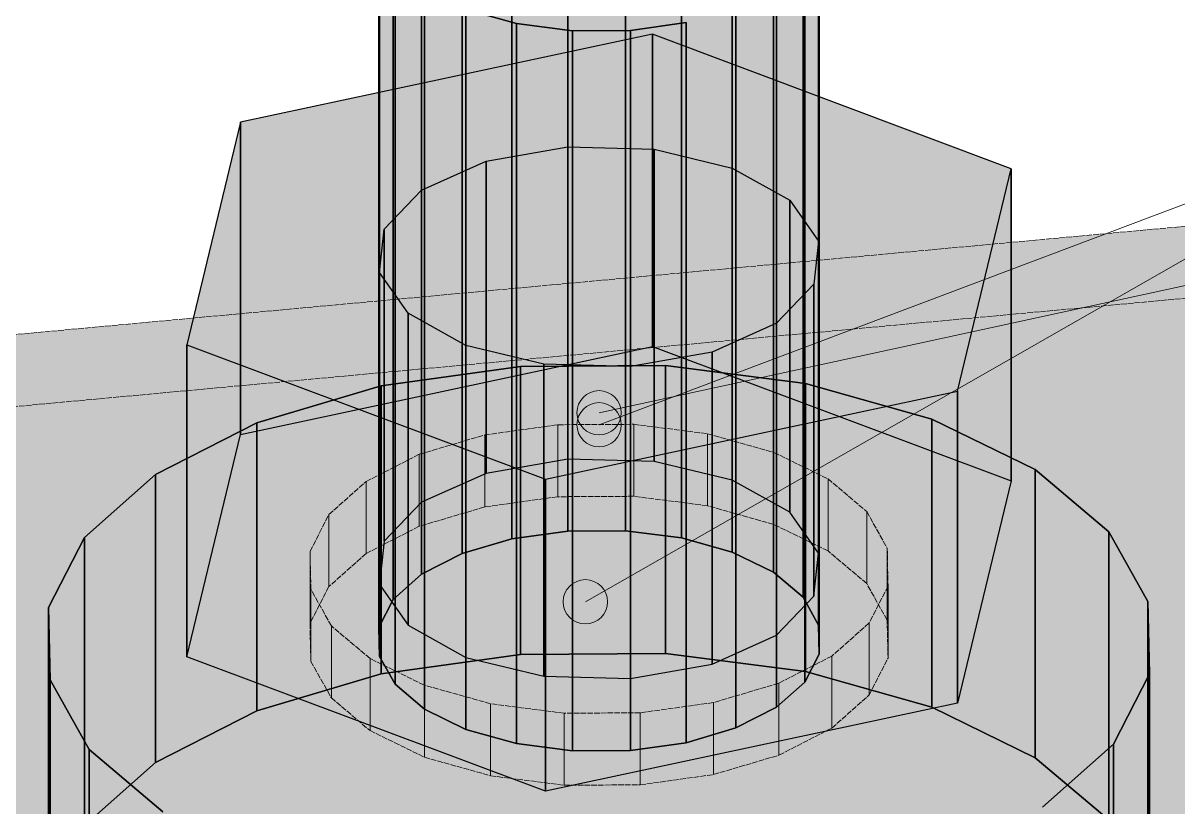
# Model space of a CAD drawing. Header units: millimetres. Extents: x 50 to 612415, y 2 to 4150.
# Drawn here: x 564832.3 to 565093, y 2879.8 to 3056.8 of the extents above; entities that cross this region are included whole.
import ezdxf

# ---------------------------------------------------------------- set-up
doc = ezdxf.new("R2010")
doc.units = ezdxf.units.MM
doc.linetypes.add('DASHED', pattern=[1.524, 1.27, -0.254])
for name, color, linetype, lineweight in [('DIM', 7, 'Continuous', 13), ('HATCH', 8, 'Continuous', 9), ('HIDDEN', 8, 'DASHED', 13), ('OUTLINE', 7, 'Continuous', 25)]:
    doc.layers.add(name, color=color, linetype=linetype, lineweight=lineweight)

msp = doc.modelspace()

# ---------------------------------------------------------------- hatches: boundary and pattern name
at = {"layer": 'HATCH', "true_color": 0xadb2b6}
for points in [[(564942.645, 2940.367), (564931.395, 2937.037), (564931.395, 3099.677), (564942.645, 3103.008)], [(564992.366, 2937.372), (564980.972, 2940.578), (564980.972, 3103.218), (564992.366, 3100.012)], [(564932.269, 2897.308), (564943.663, 2894.102), (564943.663, 3056.742), (564932.269, 3059.948)], [(564981.99, 2894.313), (564993.239, 2897.643), (564993.239, 3060.283), (564981.99, 3056.953)], [(565037.438, 2902.364), (565008.955, 2910.379), (565008.955, 2975.435), (565037.438, 2967.42)], [(564913.136, 2909.852), (564885.012, 2901.526), (564885.012, 2966.582), (564913.136, 2974.908)]]:
    msp.add_hatch(color=253, dxfattribs=at).paths.add_polyline_path(points)
at = {"layer": 'HATCH', "true_color": 0xaeb3b7}
for points in [[(564955.235, 2942.128), (564942.645, 2940.367), (564942.645, 3103.008), (564955.235, 3104.769)], [(564980.972, 2940.578), (564968.308, 2942.2), (564968.308, 3104.841), (564980.972, 3103.218)], [(564943.663, 2894.102), (564956.327, 2892.48), (564956.327, 3055.12), (564943.663, 3056.742)], [(564969.4, 2892.551), (564981.99, 2894.313), (564981.99, 3056.953), (564969.4, 3055.192)], [(564955.235, 2958.392), (564936.802, 2955.15), (564936.802, 3025.628), (564955.235, 3028.87)], [(564969.4, 2908.815), (564987.833, 2912.058), (564987.833, 2982.535), (564969.4, 2979.293)], [(564944.611, 2914.255), (564913.136, 2909.852), (564913.136, 2974.908), (564944.611, 2979.311)], [(565008.955, 2910.379), (564977.293, 2914.435), (564977.293, 2979.491), (565008.955, 2975.435)]]:
    msp.add_hatch(color=253, dxfattribs=at).paths.add_polyline_path(points)
at = {"layer": 'HATCH', "true_color": 0xaeb4b7}
for points in [[(564968.308, 2942.2), (564955.235, 2942.128), (564955.235, 3104.769), (564968.308, 3104.841)], [(564956.327, 2892.48), (564969.4, 2892.551), (564969.4, 3055.192), (564956.327, 3055.12)], [(564974.747, 2957.861), (564955.235, 2958.392), (564955.235, 3028.87), (564974.747, 3028.338)], [(564977.293, 2914.435), (564944.611, 2914.255), (564944.611, 2979.311), (564977.293, 2979.491)], [(564949.889, 2909.347), (564969.4, 2908.815), (564969.4, 2979.293), (564949.889, 2979.825)]]:
    msp.add_hatch(color=253, dxfattribs=at).paths.add_polyline_path(points)
at = {"layer": 'HATCH', "true_color": 0xabb0b4}
for points in [[(564931.395, 2937.037), (564922.253, 2932.364), (564922.253, 3095.004), (564931.395, 3099.677)], [(565001.711, 2932.801), (564992.366, 2937.372), (564992.366, 3100.012), (565001.711, 3095.441)], [(564922.924, 2901.879), (564932.269, 2897.308), (564932.269, 3059.948), (564922.924, 3064.519)], [(564993.239, 2897.643), (565002.382, 2902.316), (565002.382, 3064.956), (564993.239, 3060.283)], [(565060.802, 2890.936), (565037.438, 2902.364), (565037.438, 2967.42), (565060.802, 2955.992)], [(564885.012, 2901.526), (564862.157, 2889.844), (564862.157, 2954.9), (564885.012, 2966.582)]]:
    msp.add_hatch(color=253, dxfattribs=at).paths.add_polyline_path(points)
at = {"layer": 'HATCH', "true_color": 0xa9aeb1}
for points in [[(565008.372, 2927.176), (565001.711, 2932.801), (565001.711, 3095.441), (565008.372, 3089.817)], [(564916.263, 2907.504), (564922.924, 2901.879), (564922.924, 3064.519), (564916.263, 3070.144)], [(565077.454, 2876.874), (565060.802, 2890.936), (565060.802, 2955.992), (565077.454, 2941.931)], [(564847.181, 2827.693), (564863.833, 2813.631), (564863.833, 2878.687), (564847.181, 2892.749)]]:
    msp.add_hatch(color=253, dxfattribs=at).paths.add_polyline_path(points)
at = {"layer": 'HATCH', "true_color": 0xa8aeb1}
for points in [[(564922.253, 2932.364), (564915.841, 2926.667), (564915.841, 3089.308), (564922.253, 3095.004)], [(565002.382, 2902.316), (565008.794, 2908.012), (565008.794, 3070.653), (565002.382, 3064.956)], [(564862.157, 2889.844), (564846.127, 2875.602), (564846.127, 2940.659), (564862.157, 2954.9)], [(565062.478, 2814.724), (565078.508, 2828.965), (565078.508, 2894.021), (565062.478, 2879.78)]]:
    msp.add_hatch(color=253, dxfattribs=at).paths.add_polyline_path(points)
at = {"layer": 'HATCH', "true_color": 0xa6abae}
for points in [[(564915.841, 2926.667), (564912.597, 2920.335), (564912.597, 3082.976), (564915.841, 3089.308)], [(565011.895, 2920.881), (565008.372, 2927.176), (565008.372, 3089.817), (565011.895, 3083.522)], [(565008.794, 2908.012), (565012.038, 2914.345), (565012.038, 3076.985), (565008.794, 3070.653)], [(564912.741, 2913.799), (564916.263, 2907.504), (564916.263, 3070.144), (564912.741, 3076.439)], [(565086.26, 2861.137), (565077.454, 2876.874), (565077.454, 2941.931), (565086.26, 2926.193)], [(564846.127, 2875.602), (564838.016, 2859.772), (564838.016, 2924.828), (564846.127, 2940.659)], [(564838.375, 2843.431), (564847.181, 2827.693), (564847.181, 2892.749), (564838.375, 2908.487)], [(565078.508, 2828.965), (565086.619, 2844.796), (565086.619, 2909.852), (565078.508, 2894.021)]]:
    msp.add_hatch(color=253, dxfattribs=at).paths.add_polyline_path(points)
at = {"layer": 'HATCH', "true_color": 0xa3a8ab}
for points in [[(564912.597, 2920.335), (564912.741, 2913.799), (564912.741, 3076.439), (564912.597, 3082.976)], [(565012.038, 2914.345), (565011.895, 2920.881), (565011.895, 3083.522), (565012.038, 3076.985)], [(565086.619, 2844.796), (565086.26, 2861.137), (565086.26, 2926.193), (565086.619, 2909.852)], [(564838.016, 2859.772), (564838.375, 2843.431), (564838.375, 2908.487), (564838.016, 2924.828)]]:
    msp.add_hatch(color=253, dxfattribs=at).paths.add_polyline_path(points)
at = {"layer": 'HATCH', "true_color": 0xb7bcc0}
for points in [[(564981.99, 3056.953), (564932.269, 3059.948), (564943.663, 3056.742)], [(564981.99, 3056.953), (564943.663, 3056.742), (564956.327, 3055.12)], [(564981.99, 3056.953), (564956.327, 3055.12), (564969.4, 3055.192)], [(564974.422, 3054.317), (564881.359, 3034.441), (564974.747, 3028.338)], [(564974.422, 3054.317), (564974.747, 3028.338), (564992.366, 3024.114)], [(564974.422, 3054.317), (564992.366, 3024.114), (565005.41, 3016.839)], [(565043.276, 2973.722), (565055.381, 3023.958), (564974.422, 3054.317)], [(565043.276, 2973.722), (564974.422, 3054.317), (565005.41, 3016.839)], [(564913.804, 3010.296), (564881.359, 3034.441), (564869.254, 2984.205)], [(564881.359, 3034.441), (564955.235, 3028.87), (564974.747, 3028.338)], [(564881.359, 3034.441), (564936.802, 3025.628), (564955.235, 3028.87)], [(564881.359, 3034.441), (564922.253, 3019.106), (564936.802, 3025.628)], [(564913.804, 3010.296), (564922.253, 3019.106), (564881.359, 3034.441)], [(565043.276, 2973.722), (565005.41, 3016.839), (565011.895, 3007.623)], [(564912.741, 3000.54), (564913.804, 3010.296), (564869.254, 2984.205)], [(565043.276, 2973.722), (565011.895, 3007.623), (565010.831, 2997.867)], [(564919.225, 2991.324), (564912.741, 3000.54), (564869.254, 2984.205)], [(565043.276, 2973.722), (565010.831, 2997.867), (565002.382, 2989.057)], [(564869.254, 2984.205), (564932.269, 2984.049), (564919.225, 2991.324)], [(565043.276, 2973.722), (565002.382, 2989.057), (564987.833, 2982.535)], [(564869.254, 2984.205), (564949.889, 2979.825), (564932.269, 2984.049)], [(564869.254, 2984.205), (565043.276, 2973.722), (564949.889, 2979.825)], [(564869.254, 2984.205), (564950.213, 2953.846), (565043.276, 2973.722)], [(564974.747, 2957.861), (564881.359, 2963.963), (564974.422, 2983.84)], [(564992.366, 2953.636), (564974.747, 2957.861), (564974.422, 2983.84)], [(565005.41, 2946.362), (564992.366, 2953.636), (564974.422, 2983.84)], [(564974.422, 2983.84), (565055.381, 2953.48), (565043.276, 2903.244)], [(565005.41, 2946.362), (564974.422, 2983.84), (565043.276, 2903.244)], [(565043.276, 2973.722), (564987.833, 2982.535), (564969.4, 2979.293)], [(565011.499, 2859.772), (564944.611, 2979.311), (564913.136, 2974.908)], [(565011.499, 2859.772), (564977.293, 2979.491), (564944.611, 2979.311)], [(565043.276, 2973.722), (564969.4, 2979.293), (564949.889, 2979.825)], [(565011.499, 2859.772), (565008.955, 2975.435), (564977.293, 2979.491)], [(565011.499, 2859.772), (565037.438, 2967.42), (565008.955, 2975.435)], [(565011.499, 2859.772), (564913.136, 2974.908), (564885.012, 2966.582)], [(565011.499, 2859.772), (565060.802, 2955.992), (565037.438, 2967.42)], [(565011.499, 2859.772), (564885.012, 2966.582), (564862.157, 2954.9)], [(564869.254, 2913.728), (564881.359, 2963.963), (564913.804, 2939.818)], [(564974.747, 2957.861), (564955.235, 2958.392), (564881.359, 2963.963)], [(564955.235, 2958.392), (564936.802, 2955.15), (564881.359, 2963.963)], [(564936.802, 2955.15), (564922.253, 2948.628), (564881.359, 2963.963)], [(564881.359, 2963.963), (564922.253, 2948.628), (564913.804, 2939.818)], [(565011.499, 2859.772), (564862.157, 2954.9), (564846.127, 2940.659)], [(565011.499, 2859.772), (565077.454, 2941.931), (565060.802, 2955.992)], [(565011.895, 2937.145), (565005.41, 2946.362), (565043.276, 2903.244)], [(564942.645, 2940.367), (564955.235, 2942.128), (564981.99, 2894.313)], [(564955.235, 2942.128), (564968.308, 2942.2), (564981.99, 2894.313)], [(564968.308, 2942.2), (564980.972, 2940.578), (564981.99, 2894.313)], [(565011.499, 2859.772), (565086.26, 2926.193), (565077.454, 2941.931)], [(565011.499, 2859.772), (564846.127, 2940.659), (564838.016, 2924.828)], [(564869.254, 2913.728), (564913.804, 2939.818), (564912.741, 2930.063)], [(564931.395, 2937.037), (564942.645, 2940.367), (564981.99, 2894.313)], [(564980.972, 2940.578), (564992.366, 2937.372), (564981.99, 2894.313)], [(564922.253, 2932.364), (564931.395, 2937.037), (564981.99, 2894.313)], [(564992.366, 2937.372), (565001.711, 2932.801), (564981.99, 2894.313)], [(565010.831, 2927.389), (565011.895, 2937.145), (565043.276, 2903.244)], [(564915.841, 2926.667), (564922.253, 2932.364), (564981.99, 2894.313)], [(565001.711, 2932.801), (565008.372, 2927.176), (564981.99, 2894.313)], [(564869.254, 2913.728), (564912.741, 2930.063), (564919.225, 2920.846)], [(564912.597, 2920.335), (564915.841, 2926.667), (564981.99, 2894.313)], [(565008.372, 2927.176), (565011.895, 2920.881), (564981.99, 2894.313)], [(565002.382, 2918.58), (565010.831, 2927.389), (565043.276, 2903.244)], [(565011.499, 2859.772), (565086.619, 2909.852), (565086.26, 2926.193)], [(565011.499, 2859.772), (564838.016, 2924.828), (564838.375, 2908.487)], [(564919.225, 2920.846), (564932.269, 2913.572), (564869.254, 2913.728)], [(565011.895, 2920.881), (565012.038, 2914.345), (564981.99, 2894.313)], [(564912.741, 2913.799), (564912.597, 2920.335), (564981.99, 2894.313)], [(564987.833, 2912.058), (565002.382, 2918.58), (565043.276, 2903.244)], [(564932.269, 2913.572), (564949.889, 2909.347), (564869.254, 2913.728)], [(564949.889, 2909.347), (565043.276, 2903.244), (564869.254, 2913.728)], [(565043.276, 2903.244), (564950.213, 2883.368), (564869.254, 2913.728)], [(564916.263, 2907.504), (564912.741, 2913.799), (564981.99, 2894.313)], [(564913.136, 2909.852), (564944.611, 2914.255), (565011.499, 2794.716)], [(564944.611, 2914.255), (564977.293, 2914.435), (565011.499, 2794.716)], [(564977.293, 2914.435), (565008.955, 2910.379), (565011.499, 2794.716)], [(565012.038, 2914.345), (565008.794, 2908.012), (564981.99, 2894.313)], [(564969.4, 2908.815), (564987.833, 2912.058), (565043.276, 2903.244)], [(565008.955, 2910.379), (565037.438, 2902.364), (565011.499, 2794.716)], [(565011.499, 2859.772), (564838.375, 2908.487), (564847.181, 2892.749)], [(564885.012, 2901.526), (564913.136, 2909.852), (565011.499, 2794.716)], [(564922.924, 2901.879), (564916.263, 2907.504), (564981.99, 2894.313)], [(564949.889, 2909.347), (564969.4, 2908.815), (565043.276, 2903.244)], [(565008.794, 2908.012), (565002.382, 2902.316), (564981.99, 2894.313)], [(565011.499, 2859.772), (565078.508, 2894.021), (565086.619, 2909.852)], [(565002.382, 2902.316), (564993.239, 2897.643), (564981.99, 2894.313)], [(565037.438, 2902.364), (565060.802, 2890.936), (565011.499, 2794.716)], [(564862.157, 2889.844), (564885.012, 2901.526), (565011.499, 2794.716)], [(564932.269, 2897.308), (564922.924, 2901.879), (564981.99, 2894.313)], [(564943.663, 2894.102), (564932.269, 2897.308), (564981.99, 2894.313)], [(565011.499, 2859.772), (564847.181, 2892.749), (564863.833, 2878.687)], [(564956.327, 2892.48), (564943.663, 2894.102), (564981.99, 2894.313)], [(564969.4, 2892.551), (564956.327, 2892.48), (564981.99, 2894.313)], [(565011.499, 2859.772), (565062.478, 2879.78), (565078.508, 2894.021)], [(564846.127, 2875.602), (564862.157, 2889.844), (565011.499, 2794.716)], [(565060.802, 2890.936), (565077.454, 2876.874), (565011.499, 2794.716)]]:
    msp.add_hatch(color=9, dxfattribs=at).paths.add_polyline_path(points)
at = {"layer": 'HATCH', "true_color": 0xadb3b6}
for points in [[(564881.359, 2963.963), (564974.422, 2983.84), (564974.422, 3054.317), (564881.359, 3034.441)], [(564992.366, 2953.636), (564974.747, 2957.861), (564974.747, 3028.338), (564992.366, 3024.114)], [(564932.269, 2913.572), (564949.889, 2909.347), (564949.889, 2979.825), (564932.269, 2984.049)], [(565043.276, 2903.244), (564950.213, 2883.368), (564950.213, 2953.846), (565043.276, 2973.722)]]:
    msp.add_hatch(color=253, dxfattribs=at).paths.add_polyline_path(points)
at = {"layer": 'HATCH', "true_color": 0xacb1b5}
for points in [[(564974.422, 2983.84), (565055.381, 2953.48), (565055.381, 3023.958), (564974.422, 3054.317)], [(564950.213, 2883.368), (564869.254, 2913.728), (564869.254, 2984.205), (564950.213, 2953.846)]]:
    msp.add_hatch(color=253, dxfattribs=at).paths.add_polyline_path(points)
at = {"layer": 'HATCH', "true_color": 0xeef1ef}
for points in [[(565551.642, 3053.239), (564275.936, 2935.187), (564263.765, 2927.073), (565324.849, 2992.698)], [(564275.936, 2918.923), (565551.642, 3036.975), (565551.642, 3053.239), (564275.936, 2935.187)], [(565324.849, 2976.434), (564263.765, 2910.809), (564275.936, 2918.923), (565551.642, 3036.975)], [(564263.765, 2927.073), (564262.312, 2926.104), (564953.022, 2966.139), (565324.849, 2992.698)], [(564953.022, 2966.139), (565308.324, 2990.386), (565324.849, 2992.698)], [(564953.022, 2966.139), (565293.559, 2986.015), (565308.324, 2990.386)], [(564953.022, 2966.139), (565281.56, 2979.882), (565293.559, 2986.015)], [(565273.145, 2972.405), (565281.56, 2979.882), (564953.022, 2966.139)], [(564263.765, 2910.809), (565324.849, 2976.434), (564953.022, 2949.875), (564262.312, 2909.84)], [(565324.849, 2976.434), (565308.324, 2974.122), (564953.022, 2949.875)], [(565308.324, 2974.122), (565293.559, 2969.751), (564953.022, 2949.875)], [(565273.145, 2972.405), (564953.022, 2966.139), (564970.18, 2966.233)], [(565273.145, 2972.405), (564970.18, 2966.233), (564986.802, 2964.104)], [(565273.145, 2972.405), (564986.802, 2964.104), (565001.756, 2959.896)], [(565268.886, 2964.094), (565273.145, 2972.405), (564988.138, 2903.381)], [(565273.145, 2972.405), (565002.903, 2907.752), (564988.138, 2903.381)], [(565273.145, 2972.405), (565001.756, 2959.896), (565014.022, 2953.897)], [(565273.145, 2972.405), (565014.902, 2913.885), (565002.903, 2907.752)], [(565273.145, 2972.405), (565014.022, 2953.897), (565022.764, 2946.514)], [(565273.145, 2972.405), (565023.317, 2921.362), (565014.902, 2913.885)], [(565273.145, 2972.405), (565022.764, 2946.514), (565027.387, 2938.252)], [(565273.145, 2972.405), (565027.576, 2929.673), (565023.317, 2921.362)], [(565273.145, 2972.405), (565027.387, 2938.252), (565027.576, 2929.673)], [(565293.559, 2969.751), (565281.56, 2963.618), (564953.022, 2949.875)], [(564262.312, 2926.104), (564261.754, 2925.732), (564936.497, 2963.827), (564953.022, 2966.139)], [(564953.022, 2949.875), (564936.497, 2947.563), (564936.497, 2963.827), (564953.022, 2966.139)], [(564970.18, 2949.969), (564953.022, 2949.875), (564953.022, 2966.139), (564970.18, 2966.233)], [(564986.802, 2947.84), (564970.18, 2949.969), (564970.18, 2966.233), (564986.802, 2964.104)], [(564261.754, 2925.732), (564260.287, 2924.754), (564921.732, 2959.456), (564936.497, 2963.827)], [(564936.497, 2947.563), (564921.732, 2943.192), (564921.732, 2959.456), (564936.497, 2963.827)], [(564953.022, 2949.875), (565281.56, 2963.618), (565273.145, 2956.141)], [(565001.756, 2943.632), (564986.802, 2947.84), (564986.802, 2964.104), (565001.756, 2959.896)], [(565269.075, 2955.515), (565268.886, 2964.094), (564988.138, 2903.381)], [(565014.022, 2937.632), (565001.756, 2943.632), (565001.756, 2959.896), (565014.022, 2953.897)], [(564260.287, 2924.754), (564258.011, 2923.236), (564909.733, 2953.323), (564921.732, 2959.456)], [(564921.732, 2943.192), (564909.733, 2937.059), (564909.733, 2953.323), (564921.732, 2959.456)], [(564970.18, 2949.969), (564953.022, 2949.875), (565273.145, 2956.141)], [(564986.802, 2947.84), (564970.18, 2949.969), (565273.145, 2956.141)], [(565001.756, 2943.632), (564986.802, 2947.84), (565273.145, 2956.141)], [(564988.138, 2887.117), (565273.145, 2956.141), (565268.886, 2947.83)], [(564988.138, 2887.117), (565002.903, 2891.488), (565273.145, 2956.141)], [(565273.698, 2947.253), (565269.075, 2955.515), (564988.138, 2903.381)], [(565014.022, 2937.632), (565001.756, 2943.632), (565273.145, 2956.141)], [(565002.903, 2891.488), (565014.902, 2897.621), (565273.145, 2956.141)], [(565022.764, 2930.25), (565014.022, 2937.632), (565273.145, 2956.141)], [(565014.902, 2897.621), (565023.317, 2905.098), (565273.145, 2956.141)], [(565027.387, 2921.988), (565022.764, 2930.25), (565273.145, 2956.141)], [(565023.317, 2905.098), (565027.576, 2913.409), (565273.145, 2956.141)], [(565027.576, 2913.409), (565027.387, 2921.988), (565273.145, 2956.141)], [(564255.119, 2921.309), (564901.318, 2945.846), (564909.733, 2953.323), (564258.011, 2923.236)], [(564909.733, 2937.059), (564901.318, 2929.582), (564901.318, 2945.846), (564909.733, 2953.323)], [(565022.764, 2930.25), (565014.022, 2937.632), (565014.022, 2953.897), (565022.764, 2946.514)], [(564262.312, 2909.84), (564953.022, 2949.875), (564936.497, 2947.563), (564261.754, 2909.468)], [(564261.754, 2909.468), (564936.497, 2947.563), (564921.732, 2943.192), (564260.287, 2908.49)], [(564988.138, 2887.117), (565268.886, 2947.83), (565269.075, 2939.251)], [(565282.44, 2939.87), (565273.698, 2947.253), (564988.138, 2903.381)], [(564193.595, 2880.293), (564201.771, 2877.227), (564901.318, 2945.846), (564197.491, 2882.89)], [(564197.491, 2882.89), (564901.318, 2945.846), (564207.755, 2889.733)], [(564214.109, 2872.6), (564901.318, 2945.846), (564201.771, 2877.227)], [(564207.755, 2889.733), (564901.318, 2945.846), (564217.328, 2896.114)], [(564225.461, 2868.344), (564901.318, 2945.846), (564214.109, 2872.6)], [(564217.328, 2896.114), (564901.318, 2945.846), (564225.985, 2901.886)], [(564236.236, 2864.303), (564901.318, 2945.846), (564225.461, 2868.344)], [(564225.985, 2901.886), (564901.318, 2945.846), (564234.043, 2907.258)], [(564234.043, 2907.258), (564901.318, 2945.846), (564254.862, 2921.137)], [(564264.408, 2853.738), (564901.318, 2945.846), (564236.236, 2864.303)], [(564254.862, 2921.137), (564901.318, 2945.846), (564255.061, 2921.27)], [(564255.061, 2921.27), (564901.318, 2945.846), (564255.119, 2921.309)], [(564264.681, 2853.636), (564901.318, 2945.846), (564264.408, 2853.738)], [(564264.781, 2853.598), (564901.318, 2945.846), (564264.681, 2853.636)], [(564268.446, 2852.224), (564897.059, 2937.535), (564901.318, 2945.846), (564264.781, 2853.598)], [(564901.318, 2929.582), (564897.059, 2921.271), (564897.059, 2937.535), (564901.318, 2945.846)], [(565027.387, 2921.988), (565022.764, 2930.25), (565022.764, 2946.514), (565027.387, 2938.252)], [(564260.287, 2908.49), (564921.732, 2943.192), (564909.733, 2937.059), (564258.011, 2906.972)], [(565294.706, 2933.871), (565282.44, 2939.87), (564971.613, 2901.069)], [(565282.44, 2939.87), (564988.138, 2903.381), (564971.613, 2901.069)], [(564988.138, 2887.117), (565269.075, 2939.251), (565273.698, 2930.989)], [(564255.119, 2905.045), (564258.011, 2906.972), (564909.733, 2937.059), (564901.318, 2929.582)], [(564272.705, 2850.627), (564897.248, 2928.956), (564897.059, 2937.535), (564268.446, 2852.224)], [(564897.059, 2921.271), (564897.248, 2912.692), (564897.248, 2928.956), (564897.059, 2937.535)], [(565027.576, 2913.409), (565027.387, 2921.988), (565027.387, 2938.252), (565027.576, 2929.673)], [(565309.66, 2929.663), (565294.706, 2933.871), (564971.613, 2901.069)], [(564988.138, 2887.117), (565273.698, 2930.989), (565282.44, 2923.606)], [(564201.771, 2860.963), (564193.595, 2864.029), (564197.491, 2866.626), (564901.318, 2929.582)], [(564197.491, 2866.626), (564207.755, 2873.469), (564901.318, 2929.582)], [(564214.109, 2856.336), (564201.771, 2860.963), (564901.318, 2929.582)], [(564207.755, 2873.469), (564217.328, 2879.85), (564901.318, 2929.582)], [(564225.461, 2852.079), (564214.109, 2856.336), (564901.318, 2929.582)], [(564217.328, 2879.85), (564225.985, 2885.622), (564901.318, 2929.582)], [(564236.236, 2848.039), (564225.461, 2852.079), (564901.318, 2929.582)], [(564225.985, 2885.622), (564234.043, 2890.994), (564901.318, 2929.582)], [(564234.043, 2890.994), (564254.862, 2904.873), (564901.318, 2929.582)], [(564264.408, 2837.474), (564236.236, 2848.039), (564901.318, 2929.582)], [(564254.862, 2904.873), (564255.061, 2905.006), (564901.318, 2929.582)], [(564255.061, 2905.006), (564255.119, 2905.045), (564901.318, 2929.582)], [(564264.681, 2837.372), (564264.408, 2837.474), (564901.318, 2929.582)], [(564264.781, 2837.334), (564264.681, 2837.372), (564901.318, 2929.582)], [(564268.446, 2835.96), (564264.781, 2837.334), (564901.318, 2929.582), (564897.059, 2921.271)], [(564277.241, 2848.926), (564901.871, 2920.694), (564897.248, 2928.956), (564272.705, 2850.627)], [(564897.248, 2912.692), (564901.871, 2904.43), (564901.871, 2920.694), (564897.248, 2928.956)], [(565326.282, 2927.534), (565309.66, 2929.663), (564971.613, 2901.069)], [(565023.317, 2905.098), (565027.576, 2913.409), (565027.576, 2929.673), (565023.317, 2921.362)], [(564971.613, 2901.069), (564291.499, 2843.579), (564292.899, 2843.054), (565326.282, 2927.534)], [(564292.899, 2843.054), (564309.858, 2836.694), (565594.946, 2901.675), (565326.282, 2927.534)], [(564971.613, 2884.805), (565282.44, 2923.606), (565294.706, 2917.607)], [(564971.613, 2884.805), (564988.138, 2887.117), (565282.44, 2923.606)], [(564272.705, 2834.363), (564268.446, 2835.96), (564897.059, 2921.271), (564897.248, 2912.692)], [(564281.681, 2847.261), (564910.613, 2913.311), (564901.871, 2920.694), (564277.241, 2848.926)], [(564901.871, 2904.43), (564910.613, 2897.047), (564910.613, 2913.311), (564901.871, 2920.694)], [(565014.902, 2897.621), (565023.317, 2905.098), (565023.317, 2921.362), (565014.902, 2913.885)], [(564971.613, 2884.805), (565294.706, 2917.607), (565309.66, 2913.399)], [(564277.241, 2832.662), (564272.705, 2834.363), (564897.248, 2912.692), (564901.871, 2904.43)], [(564285.631, 2845.779), (564922.879, 2907.312), (564910.613, 2913.311), (564281.681, 2847.261)], [(564910.613, 2897.047), (564922.879, 2891.048), (564922.879, 2907.312), (564910.613, 2913.311)], [(564971.613, 2884.805), (565309.66, 2913.399), (565326.282, 2911.27)], [(565002.903, 2891.488), (565014.902, 2897.621), (565014.902, 2913.885), (565002.903, 2907.752)], [(565326.282, 2911.27), (564292.899, 2826.79), (564291.499, 2827.315), (564971.613, 2884.805)], [(564292.899, 2826.79), (565326.282, 2911.27), (565594.946, 2885.411), (564309.858, 2820.43)], [(564988.138, 2887.117), (565002.903, 2891.488), (565002.903, 2907.752), (564988.138, 2903.381)], [(564288.74, 2844.614), (564937.833, 2903.104), (564922.879, 2907.312), (564285.631, 2845.779)], [(564922.879, 2891.048), (564937.833, 2886.84), (564937.833, 2903.104), (564922.879, 2907.312)], [(564281.681, 2830.997), (564277.241, 2832.662), (564901.871, 2904.43), (564910.613, 2897.047)], [(564290.742, 2843.863), (564954.455, 2900.975), (564937.833, 2903.104), (564288.74, 2844.614)], [(564937.833, 2886.84), (564954.455, 2884.711), (564954.455, 2900.975), (564937.833, 2903.104)], [(564971.613, 2884.805), (564988.138, 2887.117), (564988.138, 2903.381), (564971.613, 2901.069)], [(564291.499, 2843.579), (564971.613, 2901.069), (564954.455, 2900.975), (564290.742, 2843.863)], [(564954.455, 2884.711), (564971.613, 2884.805), (564971.613, 2901.069), (564954.455, 2900.975)], [(564285.631, 2829.515), (564281.681, 2830.997), (564910.613, 2897.047), (564922.879, 2891.048)], [(564288.74, 2828.35), (564285.631, 2829.515), (564922.879, 2891.048), (564937.833, 2886.84)], [(564290.742, 2827.599), (564288.74, 2828.35), (564937.833, 2886.84), (564954.455, 2884.711)], [(564291.499, 2827.315), (564290.742, 2827.599), (564954.455, 2884.711), (564971.613, 2884.805)]]:
    msp.add_hatch(color=7, dxfattribs=at).paths.add_polyline_path(points)
at = {"layer": 'HATCH', "true_color": 0xa4a9ad}
for points in [[(564869.254, 2913.728), (564881.359, 2963.963), (564881.359, 3034.441), (564869.254, 2984.205)], [(565055.381, 2953.48), (565043.276, 2903.244), (565043.276, 2973.722), (565055.381, 3023.958)]]:
    msp.add_hatch(color=253, dxfattribs=at).paths.add_polyline_path(points)
at = {"layer": 'HATCH', "true_color": 0xabb1b4}
for points in [[(564936.802, 2955.15), (564922.253, 2948.628), (564922.253, 3019.106), (564936.802, 3025.628)], [(564987.833, 2912.058), (565002.382, 2918.58), (565002.382, 2989.057), (564987.833, 2982.535)]]:
    msp.add_hatch(color=253, dxfattribs=at).paths.add_polyline_path(points)
at = {"layer": 'HATCH', "true_color": 0xaab0b3}
for points in [[(565005.41, 2946.362), (564992.366, 2953.636), (564992.366, 3024.114), (565005.41, 3016.839)], [(564919.225, 2920.846), (564932.269, 2913.572), (564932.269, 2984.049), (564919.225, 2991.324)]]:
    msp.add_hatch(color=253, dxfattribs=at).paths.add_polyline_path(points)
at = {"layer": 'HATCH', "true_color": 0xa8adb0}
for points in [[(564922.253, 2948.628), (564913.804, 2939.818), (564913.804, 3010.296), (564922.253, 3019.106)], [(565002.382, 2918.58), (565010.831, 2927.389), (565010.831, 2997.867), (565002.382, 2989.057)]]:
    msp.add_hatch(color=253, dxfattribs=at).paths.add_polyline_path(points)
at = {"layer": 'HATCH', "true_color": 0xa7acaf}
for points in [[(565011.895, 2937.145), (565005.41, 2946.362), (565005.41, 3016.839), (565011.895, 3007.623)], [(564912.741, 2930.063), (564919.225, 2920.846), (564919.225, 2991.324), (564912.741, 3000.54)]]:
    msp.add_hatch(color=253, dxfattribs=at).paths.add_polyline_path(points)
at = {"layer": 'HATCH', "true_color": 0xa3a8ac}
for points in [[(564913.804, 2939.818), (564912.741, 2930.063), (564912.741, 3000.54), (564913.804, 3010.296)], [(565010.831, 2927.389), (565011.895, 2937.145), (565011.895, 3007.623), (565010.831, 2997.867)]]:
    msp.add_hatch(color=253, dxfattribs=at).paths.add_polyline_path(points)

# ---------------------------------------------------------------- linework, layer by layer
at = {"layer": 'DIM'}
for points in [[(564959.227, 2926.156), (565980, 3510), (566030, 3510)], [(564962.318, 2966.132), (565980, 3350), (566030, 3350)], [(564962.318, 2968.843), (565980, 3190), (566030, 3190)]]:
    msp.add_lwpolyline(points, dxfattribs=at)
for centre in [(564962.318, 2968.843), (564962.318, 2966.132), (564959.227, 2926.156)]:
    msp.add_circle(centre, 5, dxfattribs=at)
at = {"layer": 'HIDDEN', "color": 253, "true_color": 0xaab5af}
for p, q in [((565551.642, 3053.239), (564275.936, 2935.187)), ((565551.642, 3053.239), (564275.936, 2935.187)), ((564275.936, 2918.923), (565551.642, 3036.975)), ((564275.936, 2918.923), (565551.642, 3036.975)), ((564936.497, 2963.827), (564953.022, 2966.139)), ((564936.497, 2963.827), (564953.022, 2966.139)), ((564953.022, 2966.139), (564970.18, 2966.233)), ((564953.022, 2966.139), (564970.18, 2966.233)), ((564953.022, 2949.875), (564953.022, 2966.139)), ((564953.022, 2966.139), (564953.022, 2949.875)), ((564970.18, 2966.233), (564970.18, 2949.969)), ((564970.18, 2949.969), (564970.18, 2966.233)), ((564970.18, 2966.233), (564986.802, 2964.104)), ((564970.18, 2966.233), (564986.802, 2964.104)), ((564921.732, 2959.456), (564936.497, 2963.827)), ((564921.732, 2959.456), (564936.497, 2963.827)), ((564936.497, 2947.563), (564936.497, 2963.827)), ((564936.497, 2963.827), (564936.497, 2947.563)), ((564986.802, 2964.104), (564986.802, 2947.84)), ((564986.802, 2964.104), (565001.756, 2959.896)), ((564986.802, 2947.84), (564986.802, 2964.104)), ((564986.802, 2964.104), (565001.756, 2959.896)), ((565001.756, 2959.896), (565001.756, 2943.632)), ((565001.756, 2959.896), (565014.022, 2953.897)), ((565001.756, 2943.632), (565001.756, 2959.896)), ((565001.756, 2959.896), (565014.022, 2953.897)), ((564909.733, 2953.323), (564921.732, 2959.456)), ((564909.733, 2953.323), (564921.732, 2959.456)), ((564921.732, 2943.192), (564921.732, 2959.456)), ((564921.732, 2959.456), (564921.732, 2943.192)), ((564901.318, 2945.846), (564909.733, 2953.323)), ((564901.318, 2945.846), (564909.733, 2953.323)), ((564909.733, 2937.059), (564909.733, 2953.323)), ((564909.733, 2953.323), (564909.733, 2937.059)), ((565014.022, 2953.897), (565014.022, 2937.632)), ((565014.022, 2953.897), (565022.764, 2946.514)), ((565014.022, 2937.632), (565014.022, 2953.897)), ((565014.022, 2953.897), (565022.764, 2946.514)), ((564953.022, 2949.875), (564936.497, 2947.563)), ((564953.022, 2949.875), (564936.497, 2947.563)), ((564970.18, 2949.969), (564953.022, 2949.875)), ((564970.18, 2949.969), (564953.022, 2949.875)), ((564986.802, 2947.84), (564970.18, 2949.969)), ((564986.802, 2947.84), (564970.18, 2949.969)), ((564936.497, 2947.563), (564921.732, 2943.192)), ((564936.497, 2947.563), (564921.732, 2943.192)), ((565001.756, 2943.632), (564986.802, 2947.84)), ((565001.756, 2943.632), (564986.802, 2947.84)), ((564897.059, 2937.535), (564901.318, 2945.846)), ((564897.059, 2937.535), (564901.318, 2945.846)), ((564901.318, 2929.582), (564901.318, 2945.846)), ((564901.318, 2945.846), (564901.318, 2929.582)), ((565022.764, 2946.514), (565022.764, 2930.25)), ((565022.764, 2946.514), (565027.387, 2938.252)), ((565022.764, 2930.25), (565022.764, 2946.514)), ((565022.764, 2946.514), (565027.387, 2938.252)), ((564921.732, 2943.192), (564909.733, 2937.059)), ((564921.732, 2943.192), (564909.733, 2937.059)), ((565014.022, 2937.632), (565001.756, 2943.632)), ((565014.022, 2937.632), (565001.756, 2943.632)), ((564897.059, 2921.271), (564897.059, 2937.535)), ((564897.248, 2928.956), (564897.059, 2937.535)), ((564897.059, 2937.535), (564897.059, 2921.271)), ((564897.248, 2928.956), (564897.059, 2937.535)), ((564909.733, 2937.059), (564901.318, 2929.582)), ((564909.733, 2937.059), (564901.318, 2929.582)), ((565022.764, 2930.25), (565014.022, 2937.632)), ((565022.764, 2930.25), (565014.022, 2937.632)), ((565027.387, 2938.252), (565027.576, 2929.673)), ((565027.387, 2938.252), (565027.387, 2921.988)), ((565027.387, 2921.988), (565027.387, 2938.252)), ((565027.387, 2938.252), (565027.576, 2929.673)), ((564901.318, 2929.582), (564897.059, 2921.271)), ((564901.318, 2929.582), (564897.059, 2921.271)), ((564897.248, 2912.692), (564897.248, 2928.956)), ((564901.871, 2920.694), (564897.248, 2928.956)), ((564897.248, 2928.956), (564897.248, 2912.692)), ((564901.871, 2920.694), (564897.248, 2928.956)), ((565027.387, 2921.988), (565022.764, 2930.25)), ((565027.387, 2921.988), (565022.764, 2930.25)), ((565027.576, 2929.673), (565023.317, 2921.362)), ((565027.576, 2929.673), (565023.317, 2921.362)), ((565027.576, 2929.673), (565027.576, 2913.409)), ((565027.576, 2913.409), (565027.576, 2929.673)), ((564897.059, 2921.271), (564897.248, 2912.692)), ((564897.059, 2921.271), (564897.248, 2912.692)), ((564901.871, 2904.43), (564901.871, 2920.694)), ((564910.613, 2913.311), (564901.871, 2920.694)), ((564901.871, 2920.694), (564901.871, 2904.43)), ((564910.613, 2913.311), (564901.871, 2920.694)), ((565023.317, 2921.362), (565014.902, 2913.885)), ((565023.317, 2921.362), (565014.902, 2913.885)), ((565023.317, 2921.362), (565023.317, 2905.098)), ((565023.317, 2905.098), (565023.317, 2921.362)), ((565027.576, 2913.409), (565027.387, 2921.988)), ((565027.576, 2913.409), (565027.387, 2921.988)), ((564897.248, 2912.692), (564901.871, 2904.43)), ((564897.248, 2912.692), (564901.871, 2904.43)), ((564910.613, 2897.047), (564910.613, 2913.311)), ((564922.879, 2907.312), (564910.613, 2913.311)), ((564910.613, 2913.311), (564910.613, 2897.047)), ((564922.879, 2907.312), (564910.613, 2913.311)), ((565014.902, 2913.885), (565002.903, 2907.752)), ((565014.902, 2913.885), (565002.903, 2907.752)), ((565014.902, 2913.885), (565014.902, 2897.621)), ((565014.902, 2897.621), (565014.902, 2913.885)), ((565023.317, 2905.098), (565027.576, 2913.409)), ((565023.317, 2905.098), (565027.576, 2913.409)), ((565002.903, 2907.752), (564988.138, 2903.381)), ((565002.903, 2907.752), (564988.138, 2903.381)), ((565002.903, 2907.752), (565002.903, 2891.488)), ((565002.903, 2891.488), (565002.903, 2907.752)), ((564922.879, 2891.048), (564922.879, 2907.312)), ((564937.833, 2903.104), (564922.879, 2907.312)), ((564922.879, 2907.312), (564922.879, 2891.048)), ((564937.833, 2903.104), (564922.879, 2907.312)), ((565014.902, 2897.621), (565023.317, 2905.098)), ((565014.902, 2897.621), (565023.317, 2905.098)), ((564901.871, 2904.43), (564910.613, 2897.047)), ((564901.871, 2904.43), (564910.613, 2897.047)), ((564937.833, 2886.84), (564937.833, 2903.104)), ((564954.455, 2900.975), (564937.833, 2903.104)), ((564937.833, 2903.104), (564937.833, 2886.84)), ((564954.455, 2900.975), (564937.833, 2903.104)), ((564988.138, 2903.381), (564971.613, 2901.069)), ((564988.138, 2903.381), (564971.613, 2901.069)), ((564988.138, 2903.381), (564988.138, 2887.117)), ((564988.138, 2887.117), (564988.138, 2903.381)), ((564971.613, 2901.069), (564954.455, 2900.975)), ((564971.613, 2901.069), (564954.455, 2900.975)), ((564954.455, 2884.711), (564954.455, 2900.975)), ((564954.455, 2900.975), (564954.455, 2884.711)), ((564971.613, 2901.069), (564971.613, 2884.805)), ((564971.613, 2884.805), (564971.613, 2901.069)), ((564910.613, 2897.047), (564922.879, 2891.048)), ((564910.613, 2897.047), (564922.879, 2891.048)), ((565002.903, 2891.488), (565014.902, 2897.621)), ((565002.903, 2891.488), (565014.902, 2897.621)), ((564922.879, 2891.048), (564937.833, 2886.84)), ((564922.879, 2891.048), (564937.833, 2886.84)), ((564988.138, 2887.117), (565002.903, 2891.488)), ((564988.138, 2887.117), (565002.903, 2891.488)), ((564937.833, 2886.84), (564954.455, 2884.711)), ((564937.833, 2886.84), (564954.455, 2884.711)), ((564971.613, 2884.805), (564988.138, 2887.117)), ((564971.613, 2884.805), (564988.138, 2887.117)), ((564954.455, 2884.711), (564971.613, 2884.805)), ((564954.455, 2884.711), (564971.613, 2884.805))]:
    msp.add_line(p, q, dxfattribs=at)
at = {"layer": 'OUTLINE', "color": 139, "true_color": 0x42544a}
for p, q in [((564942.645, 2940.367), (564942.645, 3103.008)), ((564942.645, 3103.008), (564942.645, 2940.367)), ((564955.235, 2942.128), (564955.235, 3104.769)), ((564955.235, 3104.769), (564955.235, 2942.128)), ((564968.308, 3104.841), (564968.308, 2942.2)), ((564968.308, 2942.2), (564968.308, 3104.841)), ((564980.972, 3103.218), (564980.972, 2940.578)), ((564980.972, 2940.578), (564980.972, 3103.218)), ((564931.395, 2937.037), (564931.395, 3099.677)), ((564931.395, 3099.677), (564931.395, 2937.037)), ((564992.366, 3100.012), (564992.366, 2937.372)), ((564992.366, 2937.372), (564992.366, 3100.012)), ((565001.711, 3095.441), (565001.711, 2932.801)), ((565001.711, 2932.801), (565001.711, 3095.441)), ((564922.253, 2932.364), (564922.253, 3095.004)), ((564922.253, 3095.004), (564922.253, 2932.364)), ((564915.841, 2926.667), (564915.841, 3089.308)), ((564915.841, 3089.308), (564915.841, 2926.667)), ((565008.372, 3089.817), (565008.372, 2927.176)), ((565008.372, 2927.176), (565008.372, 3089.817)), ((564912.597, 2920.335), (564912.597, 3082.976)), ((564912.597, 3082.976), (564912.597, 2920.335)), ((565011.895, 3083.522), (565011.895, 2920.881)), ((565011.895, 2920.881), (565011.895, 3083.522)), ((565012.038, 3076.985), (565012.038, 2914.345)), ((565012.038, 2914.345), (565012.038, 3076.985)), ((564912.741, 2913.799), (564912.741, 3076.439)), ((564912.741, 3076.439), (564912.741, 2913.799)), ((564916.263, 2907.504), (564916.263, 3070.144)), ((564916.263, 3070.144), (564916.263, 2907.504)), ((565008.794, 3070.653), (565008.794, 2908.012)), ((565008.794, 2908.012), (565008.794, 3070.653)), ((564922.924, 2901.879), (564922.924, 3064.519)), ((564922.924, 3064.519), (564922.924, 2901.879)), ((565002.382, 3064.956), (565002.382, 2902.316)), ((565002.382, 2902.316), (565002.382, 3064.956)), ((564932.269, 2897.308), (564932.269, 3059.948)), ((564943.663, 3056.742), (564932.269, 3059.948)), ((564932.269, 3059.948), (564932.269, 2897.308)), ((564932.269, 3059.948), (564943.663, 3056.742)), ((564993.239, 3060.283), (564993.239, 2897.643)), ((564993.239, 2897.643), (564993.239, 3060.283)), ((564943.663, 2894.102), (564943.663, 3056.742)), ((564956.327, 3055.12), (564943.663, 3056.742)), ((564943.663, 3056.742), (564943.663, 2894.102)), ((564943.663, 3056.742), (564956.327, 3055.12)), ((564981.99, 3056.953), (564969.4, 3055.192)), ((564969.4, 3055.192), (564981.99, 3056.953)), ((564981.99, 3056.953), (564981.99, 2894.313)), ((564981.99, 2894.313), (564981.99, 3056.953)), ((564974.422, 3054.317), (564881.359, 3034.441)), ((564974.422, 3054.317), (564881.359, 3034.441)), ((564969.4, 3055.192), (564956.327, 3055.12)), ((564956.327, 3055.12), (564969.4, 3055.192)), ((564956.327, 2892.48), (564956.327, 3055.12)), ((564956.327, 3055.12), (564956.327, 2892.48)), ((564969.4, 3055.192), (564969.4, 2892.551)), ((564969.4, 2892.551), (564969.4, 3055.192)), ((564974.422, 2983.84), (564974.422, 3054.317)), ((565055.381, 3023.958), (564974.422, 3054.317)), ((564974.422, 3054.317), (564974.422, 2983.84)), ((565055.381, 3023.958), (564974.422, 3054.317)), ((564881.359, 3034.441), (564869.254, 2984.205)), ((564881.359, 3034.441), (564869.254, 2984.205)), ((564881.359, 3034.441), (564881.359, 2963.963)), ((564881.359, 2963.963), (564881.359, 3034.441)), ((564936.802, 3025.628), (564955.235, 3028.87)), ((564936.802, 3025.628), (564955.235, 3028.87)), ((564955.235, 2958.392), (564955.235, 3028.87)), ((564955.235, 3028.87), (564974.747, 3028.338)), ((564955.235, 3028.87), (564955.235, 2958.392)), ((564955.235, 3028.87), (564974.747, 3028.338)), ((564974.747, 3028.338), (564974.747, 2957.861)), ((564974.747, 2957.861), (564974.747, 3028.338)), ((564974.747, 3028.338), (564992.366, 3024.114)), ((564974.747, 3028.338), (564992.366, 3024.114)), ((564922.253, 3019.106), (564936.802, 3025.628)), ((564922.253, 3019.106), (564936.802, 3025.628)), ((564936.802, 2955.15), (564936.802, 3025.628)), ((564936.802, 3025.628), (564936.802, 2955.15)), ((564992.366, 3024.114), (564992.366, 2953.636)), ((564992.366, 2953.636), (564992.366, 3024.114)), ((564992.366, 3024.114), (565005.41, 3016.839)), ((564992.366, 3024.114), (565005.41, 3016.839)), ((565043.276, 2973.722), (565055.381, 3023.958)), ((565043.276, 2973.722), (565055.381, 3023.958)), ((565055.381, 2953.48), (565055.381, 3023.958)), ((565055.381, 3023.958), (565055.381, 2953.48)), ((564913.804, 3010.296), (564922.253, 3019.106)), ((564913.804, 3010.296), (564922.253, 3019.106)), ((564922.253, 2948.628), (564922.253, 3019.106)), ((564922.253, 3019.106), (564922.253, 2948.628)), ((565005.41, 3016.839), (565005.41, 2946.362)), ((565005.41, 2946.362), (565005.41, 3016.839)), ((565005.41, 3016.839), (565011.895, 3007.623)), ((565005.41, 3016.839), (565011.895, 3007.623)), ((564912.741, 3000.54), (564913.804, 3010.296)), ((564912.741, 3000.54), (564913.804, 3010.296)), ((564913.804, 2939.818), (564913.804, 3010.296)), ((564913.804, 3010.296), (564913.804, 2939.818)), ((565011.895, 3007.623), (565010.831, 2997.867)), ((565011.895, 3007.623), (565010.831, 2997.867)), ((565011.895, 3007.623), (565011.895, 2937.145)), ((565011.895, 2937.145), (565011.895, 3007.623)), ((564912.741, 2930.063), (564912.741, 3000.54)), ((564919.225, 2991.324), (564912.741, 3000.54)), ((564912.741, 3000.54), (564912.741, 2930.063)), ((564919.225, 2991.324), (564912.741, 3000.54)), ((565010.831, 2997.867), (565002.382, 2989.057)), ((565010.831, 2997.867), (565002.382, 2989.057)), ((565010.831, 2997.867), (565010.831, 2927.389)), ((565010.831, 2927.389), (565010.831, 2997.867)), ((564919.225, 2920.846), (564919.225, 2991.324)), ((564932.269, 2984.049), (564919.225, 2991.324)), ((564919.225, 2991.324), (564919.225, 2920.846)), ((564932.269, 2984.049), (564919.225, 2991.324)), ((565002.382, 2989.057), (564987.833, 2982.535)), ((565002.382, 2989.057), (564987.833, 2982.535)), ((565002.382, 2989.057), (565002.382, 2918.58)), ((565002.382, 2918.58), (565002.382, 2989.057)), ((564869.254, 2984.205), (564869.254, 2913.728)), ((564869.254, 2913.728), (564869.254, 2984.205)), ((564869.254, 2984.205), (564950.213, 2953.846)), ((564869.254, 2984.205), (564950.213, 2953.846)), ((564881.359, 2963.963), (564974.422, 2983.84)), ((564881.359, 2963.963), (564974.422, 2983.84)), ((564932.269, 2913.572), (564932.269, 2984.049)), ((564949.889, 2979.825), (564932.269, 2984.049)), ((564932.269, 2984.049), (564932.269, 2913.572)), ((564949.889, 2979.825), (564932.269, 2984.049)), ((564974.422, 2983.84), (565055.381, 2953.48)), ((564974.422, 2983.84), (565055.381, 2953.48)), ((564987.833, 2982.535), (564969.4, 2979.293)), ((564987.833, 2982.535), (564969.4, 2979.293)), ((564987.833, 2982.535), (564987.833, 2912.058)), ((564987.833, 2912.058), (564987.833, 2982.535)), ((564913.136, 2974.908), (564944.611, 2979.311)), ((564944.611, 2979.311), (564913.136, 2974.908)), ((564944.611, 2979.311), (564977.293, 2979.491)), ((564977.293, 2979.491), (564944.611, 2979.311)), ((564944.611, 2914.255), (564944.611, 2979.311)), ((564944.611, 2979.311), (564944.611, 2914.255)), ((564949.889, 2909.347), (564949.889, 2979.825)), ((564969.4, 2979.293), (564949.889, 2979.825)), ((564949.889, 2979.825), (564949.889, 2909.347)), ((564969.4, 2979.293), (564949.889, 2979.825)), ((564969.4, 2979.293), (564969.4, 2908.815)), ((564969.4, 2908.815), (564969.4, 2979.293)), ((564977.293, 2979.491), (564977.293, 2914.435)), ((564977.293, 2914.435), (564977.293, 2979.491)), ((564977.293, 2979.491), (565008.955, 2975.435)), ((565008.955, 2975.435), (564977.293, 2979.491)), ((565008.955, 2975.435), (565008.955, 2910.379)), ((565008.955, 2910.379), (565008.955, 2975.435)), ((565008.955, 2975.435), (565037.438, 2967.42)), ((565037.438, 2967.42), (565008.955, 2975.435)), ((564885.012, 2966.582), (564913.136, 2974.908)), ((564913.136, 2974.908), (564885.012, 2966.582)), ((564913.136, 2909.852), (564913.136, 2974.908)), ((564913.136, 2974.908), (564913.136, 2909.852)), ((564950.213, 2953.846), (565043.276, 2973.722)), ((564950.213, 2953.846), (565043.276, 2973.722)), ((565043.276, 2903.244), (565043.276, 2973.722)), ((565043.276, 2973.722), (565043.276, 2903.244)), ((565037.438, 2967.42), (565037.438, 2902.364)), ((565037.438, 2902.364), (565037.438, 2967.42)), ((565037.438, 2967.42), (565060.802, 2955.992)), ((565060.802, 2955.992), (565037.438, 2967.42)), ((564862.157, 2954.9), (564885.012, 2966.582)), ((564885.012, 2966.582), (564862.157, 2954.9)), ((564885.012, 2901.526), (564885.012, 2966.582)), ((564885.012, 2966.582), (564885.012, 2901.526)), ((564869.254, 2913.728), (564881.359, 2963.963)), ((564869.254, 2913.728), (564881.359, 2963.963)), ((564955.235, 2958.392), (564936.802, 2955.15)), ((564955.235, 2958.392), (564936.802, 2955.15)), ((564974.747, 2957.861), (564955.235, 2958.392)), ((564974.747, 2957.861), (564955.235, 2958.392)), ((564992.366, 2953.636), (564974.747, 2957.861)), ((564992.366, 2953.636), (564974.747, 2957.861)), ((564846.127, 2940.659), (564862.157, 2954.9)), ((564862.157, 2954.9), (564846.127, 2940.659)), ((564862.157, 2889.844), (564862.157, 2954.9)), ((564862.157, 2954.9), (564862.157, 2889.844)), ((564936.802, 2955.15), (564922.253, 2948.628)), ((564936.802, 2955.15), (564922.253, 2948.628)), ((565060.802, 2955.992), (565060.802, 2890.936)), ((565060.802, 2890.936), (565060.802, 2955.992)), ((565060.802, 2955.992), (565077.454, 2941.931)), ((565077.454, 2941.931), (565060.802, 2955.992)), ((564950.213, 2953.846), (564950.213, 2883.368)), ((564950.213, 2883.368), (564950.213, 2953.846)), ((565005.41, 2946.362), (564992.366, 2953.636)), ((565005.41, 2946.362), (564992.366, 2953.636)), ((565055.381, 2953.48), (565043.276, 2903.244)), ((565055.381, 2953.48), (565043.276, 2903.244)), ((564922.253, 2948.628), (564913.804, 2939.818)), ((564922.253, 2948.628), (564913.804, 2939.818)), ((565011.895, 2937.145), (565005.41, 2946.362)), ((565011.895, 2937.145), (565005.41, 2946.362)), ((564942.645, 2940.367), (564955.235, 2942.128)), ((564955.235, 2942.128), (564942.645, 2940.367)), ((564955.235, 2942.128), (564968.308, 2942.2)), ((564968.308, 2942.2), (564955.235, 2942.128)), ((564968.308, 2942.2), (564980.972, 2940.578)), ((564980.972, 2940.578), (564968.308, 2942.2)), ((565077.454, 2941.931), (565077.454, 2876.874)), ((565077.454, 2876.874), (565077.454, 2941.931)), ((565077.454, 2941.931), (565086.26, 2926.193)), ((565086.26, 2926.193), (565077.454, 2941.931)), ((564838.016, 2924.828), (564846.127, 2940.659)), ((564846.127, 2940.659), (564838.016, 2924.828)), ((564846.127, 2875.602), (564846.127, 2940.659)), ((564846.127, 2940.659), (564846.127, 2875.602)), ((564913.804, 2939.818), (564912.741, 2930.063)), ((564913.804, 2939.818), (564912.741, 2930.063)), ((564931.395, 2937.037), (564942.645, 2940.367)), ((564942.645, 2940.367), (564931.395, 2937.037)), ((564980.972, 2940.578), (564992.366, 2937.372)), ((564992.366, 2937.372), (564980.972, 2940.578)), ((564922.253, 2932.364), (564931.395, 2937.037)), ((564931.395, 2937.037), (564922.253, 2932.364)), ((564992.366, 2937.372), (565001.711, 2932.801)), ((565001.711, 2932.801), (564992.366, 2937.372)), ((565010.831, 2927.389), (565011.895, 2937.145)), ((565010.831, 2927.389), (565011.895, 2937.145)), ((564915.841, 2926.667), (564922.253, 2932.364)), ((564922.253, 2932.364), (564915.841, 2926.667)), ((565001.711, 2932.801), (565008.372, 2927.176)), ((565008.372, 2927.176), (565001.711, 2932.801)), ((564912.741, 2930.063), (564919.225, 2920.846)), ((564912.741, 2930.063), (564919.225, 2920.846)), ((564912.597, 2920.335), (564915.841, 2926.667)), ((564915.841, 2926.667), (564912.597, 2920.335)), ((565002.382, 2918.58), (565010.831, 2927.389)), ((565002.382, 2918.58), (565010.831, 2927.389)), ((565008.372, 2927.176), (565011.895, 2920.881)), ((565011.895, 2920.881), (565008.372, 2927.176)), ((565086.26, 2926.193), (565086.26, 2861.137)), ((565086.26, 2861.137), (565086.26, 2926.193)), ((565086.26, 2926.193), (565086.619, 2909.852)), ((565086.619, 2909.852), (565086.26, 2926.193)), ((564838.016, 2859.772), (564838.016, 2924.828)), ((564838.375, 2908.487), (564838.016, 2924.828)), ((564838.016, 2924.828), (564838.016, 2859.772)), ((564838.016, 2924.828), (564838.375, 2908.487)), ((564919.225, 2920.846), (564932.269, 2913.572)), ((564919.225, 2920.846), (564932.269, 2913.572)), ((565011.895, 2920.881), (565012.038, 2914.345)), ((565012.038, 2914.345), (565011.895, 2920.881)), ((564912.741, 2913.799), (564912.597, 2920.335)), ((564912.597, 2920.335), (564912.741, 2913.799)), ((564987.833, 2912.058), (565002.382, 2918.58)), ((564987.833, 2912.058), (565002.382, 2918.58)), ((564950.213, 2883.368), (564869.254, 2913.728)), ((564950.213, 2883.368), (564869.254, 2913.728)), ((564916.263, 2907.504), (564912.741, 2913.799)), ((564912.741, 2913.799), (564916.263, 2907.504)), ((564944.611, 2914.255), (564913.136, 2909.852)), ((564913.136, 2909.852), (564944.611, 2914.255)), ((564932.269, 2913.572), (564949.889, 2909.347)), ((564932.269, 2913.572), (564949.889, 2909.347)), ((564977.293, 2914.435), (564944.611, 2914.255)), ((564944.611, 2914.255), (564977.293, 2914.435)), ((565008.955, 2910.379), (564977.293, 2914.435)), ((564977.293, 2914.435), (565008.955, 2910.379)), ((565012.038, 2914.345), (565008.794, 2908.012)), ((565008.794, 2908.012), (565012.038, 2914.345)), ((564969.4, 2908.815), (564987.833, 2912.058)), ((564969.4, 2908.815), (564987.833, 2912.058)), ((565037.438, 2902.364), (565008.955, 2910.379)), ((565008.955, 2910.379), (565037.438, 2902.364)), ((564838.375, 2843.431), (564838.375, 2908.487)), ((564847.181, 2892.749), (564838.375, 2908.487)), ((564838.375, 2908.487), (564838.375, 2843.431)), ((564838.375, 2908.487), (564847.181, 2892.749)), ((564913.136, 2909.852), (564885.012, 2901.526)), ((564885.012, 2901.526), (564913.136, 2909.852)), ((564922.924, 2901.879), (564916.263, 2907.504)), ((564916.263, 2907.504), (564922.924, 2901.879)), ((564949.889, 2909.347), (564969.4, 2908.815)), ((564949.889, 2909.347), (564969.4, 2908.815)), ((565008.794, 2908.012), (565002.382, 2902.316)), ((565002.382, 2902.316), (565008.794, 2908.012)), ((565086.619, 2909.852), (565078.508, 2894.021)), ((565078.508, 2894.021), (565086.619, 2909.852)), ((565086.619, 2909.852), (565086.619, 2844.796)), ((565086.619, 2844.796), (565086.619, 2909.852)), ((565043.276, 2903.244), (564950.213, 2883.368)), ((565043.276, 2903.244), (564950.213, 2883.368)), ((565002.382, 2902.316), (564993.239, 2897.643)), ((564993.239, 2897.643), (565002.382, 2902.316)), ((565060.802, 2890.936), (565037.438, 2902.364)), ((565037.438, 2902.364), (565060.802, 2890.936)), ((564885.012, 2901.526), (564862.157, 2889.844)), ((564862.157, 2889.844), (564885.012, 2901.526)), ((564932.269, 2897.308), (564922.924, 2901.879)), ((564922.924, 2901.879), (564932.269, 2897.308)), ((564943.663, 2894.102), (564932.269, 2897.308)), ((564932.269, 2897.308), (564943.663, 2894.102)), ((564993.239, 2897.643), (564981.99, 2894.313)), ((564981.99, 2894.313), (564993.239, 2897.643)), ((564847.181, 2827.693), (564847.181, 2892.749)), ((564863.833, 2878.687), (564847.181, 2892.749)), ((564847.181, 2892.749), (564847.181, 2827.693)), ((564847.181, 2892.749), (564863.833, 2878.687)), ((564956.327, 2892.48), (564943.663, 2894.102)), ((564943.663, 2894.102), (564956.327, 2892.48)), ((564969.4, 2892.551), (564956.327, 2892.48)), ((564956.327, 2892.48), (564969.4, 2892.551)), ((564981.99, 2894.313), (564969.4, 2892.551)), ((564969.4, 2892.551), (564981.99, 2894.313)), ((565078.508, 2894.021), (565062.478, 2879.78)), ((565062.478, 2879.78), (565078.508, 2894.021)), ((565078.508, 2894.021), (565078.508, 2828.965)), ((565078.508, 2828.965), (565078.508, 2894.021)), ((564862.157, 2889.844), (564846.127, 2875.602)), ((564846.127, 2875.602), (564862.157, 2889.844)), ((565077.454, 2876.874), (565060.802, 2890.936)), ((565060.802, 2890.936), (565077.454, 2876.874))]:
    msp.add_line(p, q, dxfattribs=at)

doc.saveas('drawing.dxf')
